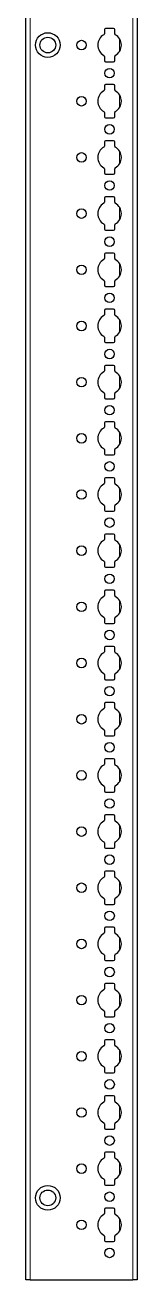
# Model space of a CAD drawing. Header units: millimetres. Extents: x -199 to 2732, y -1647 to 1507.
# Drawn here: x 2133 to 2182, y -852 to -293 of the extents above; entities that cross this region are included whole.
import ezdxf

# ---------------------------------------------------------------- set-up
doc = ezdxf.new("R2010")
doc.units = ezdxf.units.MM

msp = doc.modelspace()

# ---------------------------------------------------------------- linework, layer by layer
at = {"color": 7, "linetype": 'Continuous', "lineweight": 25}
for p, q in [((2132.58, -851.79), (2132.58, 247.21)), ((2182.28, 247.21), (2182.28, -851.79)), ((2167.63, -295.39), (2167.63, -297.27)), ((2171.73, -294.89), (2168.13, -294.89)), ((2172.23, -297.27), (2172.23, -295.39)), ((2167.63, -307.32), (2167.63, -309.19)), ((2168.13, -309.69), (2171.73, -309.69)), ((2172.23, -309.19), (2172.23, -307.32)), ((2167.63, -320.39), (2167.63, -322.27)), ((2171.73, -319.89), (2168.13, -319.89)), ((2172.23, -322.27), (2172.23, -320.39)), ((2167.63, -332.32), (2167.63, -334.19)), ((2168.13, -334.69), (2171.73, -334.69)), ((2172.23, -334.19), (2172.23, -332.32)), ((2167.63, -345.39), (2167.63, -347.27)), ((2171.73, -344.89), (2168.13, -344.89)), ((2172.23, -347.27), (2172.23, -345.39)), ((2167.63, -357.32), (2167.63, -359.19)), ((2172.23, -359.19), (2172.23, -357.32)), ((2168.13, -359.69), (2171.73, -359.69)), ((2167.63, -370.39), (2167.63, -372.27)), ((2171.73, -369.89), (2168.13, -369.89)), ((2172.23, -372.27), (2172.23, -370.39)), ((2167.63, -382.32), (2167.63, -384.19)), ((2168.13, -384.69), (2171.73, -384.69)), ((2172.23, -384.19), (2172.23, -382.32)), ((2167.63, -395.39), (2167.63, -397.27)), ((2171.73, -394.89), (2168.13, -394.89)), ((2172.23, -397.27), (2172.23, -395.39)), ((2167.63, -407.32), (2167.63, -409.19)), ((2172.23, -409.19), (2172.23, -407.32)), ((2168.13, -409.69), (2171.73, -409.69)), ((2167.63, -420.39), (2167.63, -422.27)), ((2171.73, -419.89), (2168.13, -419.89)), ((2172.23, -422.27), (2172.23, -420.39)), ((2167.63, -432.32), (2167.63, -434.19)), ((2168.13, -434.69), (2171.73, -434.69)), ((2172.23, -434.19), (2172.23, -432.32)), ((2167.63, -445.39), (2167.63, -447.27)), ((2171.73, -444.89), (2168.13, -444.89)), ((2172.23, -447.27), (2172.23, -445.39)), ((2167.63, -457.32), (2167.63, -459.19)), ((2172.23, -459.19), (2172.23, -457.32)), ((2168.13, -459.69), (2171.73, -459.69)), ((2167.63, -470.39), (2167.63, -472.27)), ((2171.73, -469.89), (2168.13, -469.89)), ((2172.23, -472.27), (2172.23, -470.39)), ((2167.63, -482.32), (2167.63, -484.19)), ((2168.13, -484.69), (2171.73, -484.69)), ((2172.23, -484.19), (2172.23, -482.32)), ((2167.63, -495.39), (2167.63, -497.27)), ((2171.73, -494.89), (2168.13, -494.89)), ((2172.23, -497.27), (2172.23, -495.39)), ((2167.63, -507.32), (2167.63, -509.19)), ((2172.23, -509.19), (2172.23, -507.32)), ((2168.13, -509.69), (2171.73, -509.69)), ((2167.63, -520.39), (2167.63, -522.27)), ((2171.73, -519.89), (2168.13, -519.89)), ((2172.23, -522.27), (2172.23, -520.39)), ((2167.63, -532.32), (2167.63, -534.19)), ((2168.13, -534.69), (2171.73, -534.69)), ((2172.23, -534.19), (2172.23, -532.32)), ((2167.63, -545.39), (2167.63, -547.27)), ((2171.73, -544.89), (2168.13, -544.89)), ((2172.23, -547.27), (2172.23, -545.39)), ((2167.63, -557.32), (2167.63, -559.19)), ((2172.23, -559.19), (2172.23, -557.32)), ((2168.13, -559.69), (2171.73, -559.69)), ((2167.63, -570.39), (2167.63, -572.27)), ((2171.73, -569.89), (2168.13, -569.89)), ((2172.23, -572.27), (2172.23, -570.39)), ((2167.63, -582.32), (2167.63, -584.19)), ((2168.13, -584.69), (2171.73, -584.69)), ((2172.23, -584.19), (2172.23, -582.32)), ((2167.63, -595.39), (2167.63, -597.27)), ((2171.73, -594.89), (2168.13, -594.89)), ((2172.23, -597.27), (2172.23, -595.39)), ((2167.63, -607.32), (2167.63, -609.19)), ((2172.23, -609.19), (2172.23, -607.32)), ((2168.13, -609.69), (2171.73, -609.69)), ((2167.63, -620.39), (2167.63, -622.27)), ((2171.73, -619.89), (2168.13, -619.89)), ((2172.23, -622.27), (2172.23, -620.39)), ((2167.63, -632.32), (2167.63, -634.19)), ((2168.13, -634.69), (2171.73, -634.69)), ((2172.23, -634.19), (2172.23, -632.32)), ((2167.63, -645.39), (2167.63, -647.27)), ((2171.73, -644.89), (2168.13, -644.89)), ((2172.23, -647.27), (2172.23, -645.39)), ((2167.63, -657.32), (2167.63, -659.19)), ((2172.23, -659.19), (2172.23, -657.32)), ((2168.13, -659.69), (2171.73, -659.69)), ((2171.73, -669.89), (2168.13, -669.89)), ((2167.63, -670.39), (2167.63, -672.27)), ((2172.23, -672.27), (2172.23, -670.39)), ((2167.63, -682.32), (2167.63, -684.19)), ((2168.13, -684.69), (2171.73, -684.69)), ((2172.23, -684.19), (2172.23, -682.32)), ((2167.63, -695.39), (2167.63, -697.27)), ((2171.73, -694.89), (2168.13, -694.89)), ((2172.23, -697.27), (2172.23, -695.39)), ((2167.63, -707.32), (2167.63, -709.19)), ((2172.23, -709.19), (2172.23, -707.32)), ((2168.13, -709.69), (2171.73, -709.69)), ((2171.73, -719.89), (2168.13, -719.89)), ((2167.63, -720.39), (2167.63, -722.27)), ((2172.23, -722.27), (2172.23, -720.39)), ((2167.63, -732.32), (2167.63, -734.19)), ((2168.13, -734.69), (2171.73, -734.69)), ((2172.23, -734.19), (2172.23, -732.32)), ((2167.63, -745.39), (2167.63, -747.27)), ((2171.73, -744.89), (2168.13, -744.89)), ((2172.23, -747.27), (2172.23, -745.39)), ((2167.63, -757.32), (2167.63, -759.19)), ((2172.23, -759.19), (2172.23, -757.32)), ((2168.13, -759.69), (2171.73, -759.69)), ((2167.63, -770.39), (2167.63, -772.27)), ((2171.73, -769.89), (2168.13, -769.89)), ((2172.23, -772.27), (2172.23, -770.39)), ((2167.63, -782.32), (2167.63, -784.19)), ((2168.13, -784.69), (2171.73, -784.69)), ((2172.23, -784.19), (2172.23, -782.32)), ((2167.63, -795.39), (2167.63, -797.27)), ((2171.73, -794.89), (2168.13, -794.89)), ((2172.23, -797.27), (2172.23, -795.39)), ((2167.63, -807.32), (2167.63, -809.19)), ((2172.23, -809.19), (2172.23, -807.32)), ((2168.13, -809.69), (2171.73, -809.69)), ((2167.63, -820.39), (2167.63, -822.27)), ((2171.73, -819.89), (2168.13, -819.89)), ((2172.23, -822.27), (2172.23, -820.39)), ((2167.63, -832.32), (2167.63, -834.19)), ((2168.13, -834.69), (2171.73, -834.69)), ((2172.23, -834.19), (2172.23, -832.32)), ((2134.58, -851.79), (2132.58, -851.79)), ((2134.58, -851.79), (2180.28, -851.79)), ((2182.28, -851.79), (2180.28, -851.79))]:
    msp.add_line(p, q, dxfattribs=at)
at = {"color": 8, "linetype": 'Continuous', "lineweight": 18}
for p, q in [((2134.58, 247.21), (2134.58, -851.79)), ((2180.28, -851.79), (2180.28, 247.21)), ((2174.43, -305), (2174.43, -299.59)), ((2174.43, -330), (2174.43, -324.59)), ((2174.43, -355), (2174.43, -349.59)), ((2174.43, -380), (2174.43, -374.59)), ((2174.43, -405), (2174.43, -399.59)), ((2174.43, -430), (2174.43, -424.59)), ((2174.43, -455), (2174.43, -449.59)), ((2174.43, -480), (2174.43, -474.59)), ((2174.43, -505), (2174.43, -499.59)), ((2174.43, -530), (2174.43, -524.59)), ((2174.43, -555), (2174.43, -549.59)), ((2174.43, -580), (2174.43, -574.59)), ((2174.43, -605), (2174.43, -599.59)), ((2174.43, -630), (2174.43, -624.59)), ((2174.43, -655), (2174.43, -649.59)), ((2174.43, -680), (2174.43, -674.59)), ((2174.43, -705), (2174.43, -699.59)), ((2174.43, -730), (2174.43, -724.59)), ((2174.43, -755), (2174.43, -749.59)), ((2174.43, -780), (2174.43, -774.59)), ((2174.43, -805), (2174.43, -799.59)), ((2174.43, -830), (2174.43, -824.59))]:
    msp.add_line(p, q, dxfattribs=at)
at = {"color": 7, "linetype": 'Continuous', "lineweight": 25}
for centre, radius in [((2142.43, -302.29), 5.5), ((2142.43, -302.29), 3.5), ((2157.43, -302.29), 2.12), ((2169.93, -314.79), 2.12), ((2157.43, -327.29), 2.12), ((2169.93, -339.79), 2.12), ((2157.43, -352.29), 2.12), ((2169.93, -364.79), 2.12), ((2157.43, -377.29), 2.12), ((2169.93, -389.79), 2.12), ((2157.43, -402.29), 2.12), ((2169.93, -414.79), 2.12), ((2157.43, -427.29), 2.13), ((2169.93, -439.79), 2.12), ((2157.43, -452.29), 2.13), ((2169.93, -464.79), 2.12), ((2157.43, -477.29), 2.13), ((2169.93, -489.79), 2.12), ((2157.43, -502.29), 2.13), ((2169.93, -514.79), 2.12), ((2157.43, -527.29), 2.13), ((2169.93, -539.79), 2.12), ((2157.43, -552.29), 2.13), ((2169.93, -564.79), 2.12), ((2157.43, -577.29), 2.13), ((2169.93, -589.79), 2.12), ((2157.43, -602.29), 2.13), ((2169.93, -614.79), 2.12), ((2157.43, -627.29), 2.13), ((2169.93, -639.79), 2.12), ((2157.43, -652.29), 2.13), ((2169.93, -664.79), 2.12), ((2157.43, -677.29), 2.13), ((2169.93, -689.79), 2.13), ((2157.43, -702.29), 2.12), ((2169.93, -714.79), 2.13), ((2157.43, -727.29), 2.12), ((2169.93, -739.79), 2.13), ((2157.43, -752.29), 2.12), ((2169.93, -764.79), 2.13), ((2157.43, -777.29), 2.12), ((2169.93, -789.79), 2.13), ((2157.43, -802.29), 2.12), ((2142.43, -815.29), 5.5), ((2142.43, -815.29), 3.5), ((2169.93, -814.79), 2.12), ((2157.43, -827.29), 2.12), ((2169.93, -839.79), 2.12)]:
    msp.add_circle(centre, radius, dxfattribs=at)
for centre, radius, start, end in [((2168.13, -295.39), 0.5, 90, 180), ((2171.73, -295.39), 0.5, 0, 90), ((2169.93, -302.29), 5.25, 119.1407, 240.8593), ((2167.13, -297.27), 0.5, 299.1407, 0), ((2172.73, -297.27), 0.5, 180, 240.8593), ((2169.93, -302.29), 5.25, 299.1407, 60.8593), ((2167.13, -307.32), 0.5, 0, 60.8593), ((2172.73, -307.32), 0.5, 119.1407, 180), ((2168.13, -309.19), 0.5, 180, 270), ((2171.73, -309.19), 0.5, 270, 0), ((2169.93, -327.29), 5.25, 119.1407, 240.8593), ((2167.13, -322.27), 0.5, 299.1407, 0), ((2168.13, -320.39), 0.5, 90, 180), ((2171.73, -320.39), 0.5, 0, 90), ((2172.73, -322.27), 0.5, 180, 240.8593), ((2169.93, -327.29), 5.25, 299.1407, 60.8593), ((2167.13, -332.32), 0.5, 0, 60.8593), ((2168.13, -334.19), 0.5, 180, 270), ((2171.73, -334.19), 0.5, 270, 0), ((2172.73, -332.32), 0.5, 119.1407, 180), ((2168.13, -345.39), 0.5, 90, 180), ((2171.73, -345.39), 0.5, 0, 90), ((2169.93, -352.29), 5.25, 119.1407, 240.8593), ((2167.13, -347.27), 0.5, 299.1407, 0), ((2172.73, -347.27), 0.5, 180, 240.8593), ((2169.93, -352.29), 5.25, 299.1407, 60.8593), ((2167.13, -357.32), 0.5, 0, 60.8593), ((2172.73, -357.32), 0.5, 119.1407, 180), ((2168.13, -359.19), 0.5, 180, 270), ((2171.73, -359.19), 0.5, 270, 0), ((2169.93, -377.29), 5.25, 119.1407, 240.8593), ((2167.13, -372.27), 0.5, 299.1407, 0), ((2168.13, -370.39), 0.5, 90, 180), ((2171.73, -370.39), 0.5, 0, 90), ((2172.73, -372.27), 0.5, 180, 240.8593), ((2169.93, -377.29), 5.25, 299.1407, 60.8593), ((2167.13, -382.32), 0.5, 0, 60.8593), ((2168.13, -384.19), 0.5, 180, 270), ((2171.73, -384.19), 0.5, 270, 0), ((2172.73, -382.32), 0.5, 119.1407, 180), ((2168.13, -395.39), 0.5, 90, 180), ((2171.73, -395.39), 0.5, 0, 90), ((2169.93, -402.29), 5.25, 119.1407, 240.8593), ((2167.13, -397.27), 0.5, 299.1407, 0), ((2172.73, -397.27), 0.5, 180, 240.8593), ((2169.93, -402.29), 5.25, 299.1407, 60.8593), ((2167.13, -407.32), 0.5, 0, 60.8593), ((2172.73, -407.32), 0.5, 119.1407, 180), ((2168.13, -409.19), 0.5, 180, 270), ((2171.73, -409.19), 0.5, 270, 0), ((2169.93, -427.29), 5.25, 119.1407, 240.8593), ((2167.13, -422.27), 0.5, 299.1407, 0), ((2168.13, -420.39), 0.5, 90, 180), ((2171.73, -420.39), 0.5, 0, 90), ((2172.73, -422.27), 0.5, 180, 240.8593), ((2169.93, -427.29), 5.25, 299.1407, 60.8593), ((2167.13, -432.32), 0.5, 0, 60.8593), ((2168.13, -434.19), 0.5, 180, 270), ((2171.73, -434.19), 0.5, 270, 0), ((2172.73, -432.32), 0.5, 119.1407, 180), ((2168.13, -445.39), 0.5, 90, 180), ((2171.73, -445.39), 0.5, 0, 90), ((2169.93, -452.29), 5.25, 119.1407, 240.8593), ((2167.13, -447.27), 0.5, 299.1407, 0), ((2172.73, -447.27), 0.5, 180, 240.8593), ((2169.93, -452.29), 5.25, 299.1407, 60.8593), ((2167.13, -457.32), 0.5, 0, 60.8593), ((2172.73, -457.32), 0.5, 119.1407, 180), ((2168.13, -459.19), 0.5, 180, 270), ((2171.73, -459.19), 0.5, 270, 0), ((2169.93, -477.29), 5.25, 119.1407, 240.8593), ((2167.13, -472.27), 0.5, 299.1407, 0), ((2168.13, -470.39), 0.5, 90, 180), ((2171.73, -470.39), 0.5, 0, 90), ((2172.73, -472.27), 0.5, 180, 240.8593), ((2169.93, -477.29), 5.25, 299.1407, 60.8593), ((2167.13, -482.32), 0.5, 0, 60.8593), ((2168.13, -484.19), 0.5, 180, 270), ((2171.73, -484.19), 0.5, 270, 0), ((2172.73, -482.32), 0.5, 119.1407, 180), ((2168.13, -495.39), 0.5, 90, 180), ((2171.73, -495.39), 0.5, 0, 90), ((2169.93, -502.29), 5.25, 119.1407, 240.8593), ((2167.13, -497.27), 0.5, 299.1407, 0), ((2172.73, -497.27), 0.5, 180, 240.8593), ((2169.93, -502.29), 5.25, 299.1407, 60.8593), ((2167.13, -507.32), 0.5, 0, 60.8593), ((2172.73, -507.32), 0.5, 119.1407, 180), ((2168.13, -509.19), 0.5, 180, 270), ((2171.73, -509.19), 0.5, 270, 0), ((2169.93, -527.29), 5.25, 119.1407, 240.8593), ((2167.13, -522.27), 0.5, 299.1407, 0), ((2168.13, -520.39), 0.5, 90, 180), ((2171.73, -520.39), 0.5, 0, 90), ((2172.73, -522.27), 0.5, 180, 240.8593), ((2169.93, -527.29), 5.25, 299.1407, 60.8593), ((2167.13, -532.32), 0.5, 0, 60.8593), ((2168.13, -534.19), 0.5, 180, 270), ((2171.73, -534.19), 0.5, 270, 0), ((2172.73, -532.32), 0.5, 119.1407, 180), ((2168.13, -545.39), 0.5, 90, 180), ((2171.73, -545.39), 0.5, 0, 90), ((2169.93, -552.29), 5.25, 119.1407, 240.8593), ((2167.13, -547.27), 0.5, 299.1407, 0), ((2172.73, -547.27), 0.5, 180, 240.8593), ((2169.93, -552.29), 5.25, 299.1407, 60.8593), ((2167.13, -557.32), 0.5, 0, 60.8593), ((2172.73, -557.32), 0.5, 119.1407, 180), ((2168.13, -559.19), 0.5, 180, 270), ((2171.73, -559.19), 0.5, 270, 0), ((2169.93, -577.29), 5.25, 119.1407, 240.8593), ((2167.13, -572.27), 0.5, 299.1407, 0), ((2168.13, -570.39), 0.5, 90, 180), ((2171.73, -570.39), 0.5, 0, 90), ((2172.73, -572.27), 0.5, 180, 240.8593), ((2169.93, -577.29), 5.25, 299.1407, 60.8593), ((2167.13, -582.32), 0.5, 0, 60.8593), ((2168.13, -584.19), 0.5, 180, 270), ((2171.73, -584.19), 0.5, 270, 0), ((2172.73, -582.32), 0.5, 119.1407, 180), ((2167.13, -597.27), 0.5, 299.1407, 0), ((2168.13, -595.39), 0.5, 90, 180), ((2171.73, -595.39), 0.5, 0, 90), ((2172.73, -597.27), 0.5, 180, 240.8593), ((2169.93, -602.29), 5.25, 119.1407, 240.8593), ((2169.93, -602.29), 5.25, 299.1407, 60.8593), ((2167.13, -607.32), 0.5, 0, 60.8593), ((2172.73, -607.32), 0.5, 119.1407, 180), ((2168.13, -609.19), 0.5, 180, 270), ((2171.73, -609.19), 0.5, 270, 0), ((2169.93, -627.29), 5.25, 119.1407, 240.8593), ((2167.13, -622.27), 0.5, 299.1407, 0), ((2168.13, -620.39), 0.5, 90, 180), ((2171.73, -620.39), 0.5, 0, 90), ((2172.73, -622.27), 0.5, 180, 240.8593), ((2169.93, -627.29), 5.25, 299.1407, 60.8593), ((2167.13, -632.32), 0.5, 0, 60.8593), ((2168.13, -634.19), 0.5, 180, 270), ((2171.73, -634.19), 0.5, 270, 0), ((2172.73, -632.32), 0.5, 119.1407, 180), ((2169.93, -652.29), 5.25, 119.1407, 240.8593), ((2167.13, -647.27), 0.5, 299.1407, 0), ((2168.13, -645.39), 0.5, 90, 180), ((2171.73, -645.39), 0.5, 0, 90), ((2172.73, -647.27), 0.5, 180, 240.8593), ((2169.93, -652.29), 5.25, 299.1407, 60.8593), ((2167.13, -657.32), 0.5, 0, 60.8593), ((2172.73, -657.32), 0.5, 119.1407, 180), ((2168.13, -659.19), 0.5, 180, 270), ((2171.73, -659.19), 0.5, 270, 0), ((2168.13, -670.39), 0.5, 90, 180), ((2171.73, -670.39), 0.5, 0, 90), ((2169.93, -677.29), 5.25, 119.1407, 240.8593), ((2167.13, -672.27), 0.5, 299.1407, 0), ((2172.73, -672.27), 0.5, 180, 240.8593), ((2169.93, -677.29), 5.25, 299.1407, 60.8593), ((2167.13, -682.32), 0.5, 0, 60.8593), ((2168.13, -684.19), 0.5, 180, 270), ((2171.73, -684.19), 0.5, 270, 0), ((2172.73, -682.32), 0.5, 119.1407, 180), ((2169.93, -702.29), 5.25, 119.1407, 240.8593), ((2167.13, -697.27), 0.5, 299.1407, 0), ((2168.13, -695.39), 0.5, 90, 180), ((2171.73, -695.39), 0.5, 0, 90), ((2172.73, -697.27), 0.5, 180, 240.8593), ((2169.93, -702.29), 5.25, 299.1407, 60.8593), ((2167.13, -707.32), 0.5, 0, 60.8593), ((2172.73, -707.32), 0.5, 119.1407, 180), ((2168.13, -709.19), 0.5, 180, 270), ((2171.73, -709.19), 0.5, 270, 0), ((2168.13, -720.39), 0.5, 90, 180), ((2171.73, -720.39), 0.5, 0, 90), ((2169.93, -727.29), 5.25, 119.1407, 240.8593), ((2167.13, -722.27), 0.5, 299.1407, 0), ((2172.73, -722.27), 0.5, 180, 240.8593), ((2169.93, -727.29), 5.25, 299.1407, 60.8593), ((2167.13, -732.32), 0.5, 0, 60.8593), ((2168.13, -734.19), 0.5, 180, 270), ((2171.73, -734.19), 0.5, 270, 0), ((2172.73, -732.32), 0.5, 119.1407, 180), ((2169.93, -752.29), 5.25, 119.1407, 240.8593), ((2167.13, -747.27), 0.5, 299.1407, 0), ((2168.13, -745.39), 0.5, 90, 180), ((2171.73, -745.39), 0.5, 0, 90), ((2172.73, -747.27), 0.5, 180, 240.8593), ((2169.93, -752.29), 5.25, 299.1407, 60.8593), ((2167.13, -757.32), 0.5, 0, 60.8593), ((2168.13, -759.19), 0.5, 180, 270), ((2171.73, -759.19), 0.5, 270, 0), ((2172.73, -757.32), 0.5, 119.1407, 180), ((2168.13, -770.39), 0.5, 90, 180), ((2171.73, -770.39), 0.5, 0, 90), ((2169.93, -777.29), 5.25, 119.1407, 240.8593), ((2167.13, -772.27), 0.5, 299.1407, 0), ((2172.73, -772.27), 0.5, 180, 240.8593), ((2169.93, -777.29), 5.25, 299.1407, 60.8593), ((2167.13, -782.32), 0.5, 0, 60.8593), ((2168.13, -784.19), 0.5, 180, 270), ((2171.73, -784.19), 0.5, 270, 0), ((2172.73, -782.32), 0.5, 119.1407, 180), ((2169.93, -802.29), 5.25, 119.1407, 240.8593), ((2167.13, -797.27), 0.5, 299.1407, 0), ((2168.13, -795.39), 0.5, 90, 180), ((2171.73, -795.39), 0.5, 0, 90), ((2172.73, -797.27), 0.5, 180, 240.8593), ((2169.93, -802.29), 5.25, 299.1407, 60.8593), ((2167.13, -807.32), 0.5, 0, 60.8593), ((2168.13, -809.19), 0.5, 180, 270), ((2171.73, -809.19), 0.5, 270, 0), ((2172.73, -807.32), 0.5, 119.1407, 180), ((2168.13, -820.39), 0.5, 90, 180), ((2171.73, -820.39), 0.5, 0, 90), ((2169.93, -827.29), 5.25, 119.1407, 240.8593), ((2167.13, -822.27), 0.5, 299.1407, 0), ((2172.73, -822.27), 0.5, 180, 240.8593), ((2169.93, -827.29), 5.25, 299.1407, 60.8593), ((2167.13, -832.32), 0.5, 0, 60.8593), ((2172.73, -832.32), 0.5, 119.1407, 180), ((2168.13, -834.19), 0.5, 180, 270), ((2171.73, -834.19), 0.5, 270, 0)]:
    msp.add_arc(centre, radius, start, end, dxfattribs=at)

doc.saveas('drawing.dxf')
